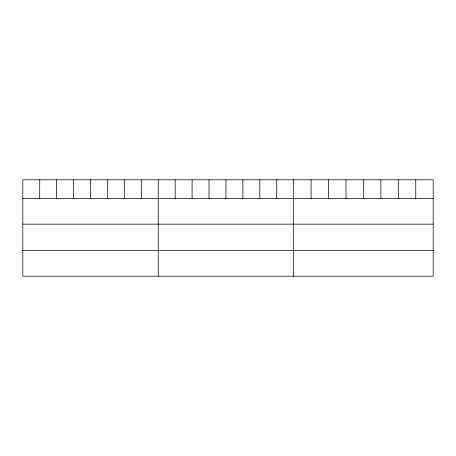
<?xml version="1.0" encoding="UTF-8"?>
<svg xmlns="http://www.w3.org/2000/svg" width="456" height="456" viewBox="0 0 456 456"><rect width="100%" height="100%" fill="white"/><g stroke="black" fill="none" stroke-linecap="round" stroke-linejoin="round"><path stroke-width="0.68" d="M433.2 198.542L433.2 276.188L22.8 276.188L22.8 179.812L433.2 179.812L433.2 198.542L22.8 198.542M22.8 224.164L433.2 224.164M22.8 250.566L433.2 250.566M415.758 179.812L415.758 198.542M398.316 179.812L398.316 198.542M380.874 179.812L380.874 198.542M363.432 179.812L363.432 198.542M345.99 179.812L345.99 198.542M328.548 179.812L328.548 198.542M311.106 179.812L311.106 198.542M293.664 179.812L293.664 276.188M276.735 179.812L276.735 198.542M259.806 179.812L259.806 198.542M242.877 179.812L242.877 198.542M225.948 179.812L225.948 198.542M209.019 179.812L209.019 198.542M192.09 179.812L192.09 198.542M175.161 179.812L175.161 198.542M158.232 179.812L158.232 276.188M141.303 179.812L141.303 198.542M124.374 179.812L124.374 198.542M107.445 179.812L107.445 198.542M90.516 179.812L90.516 198.542M73.587 179.812L73.587 198.542M56.658 179.812L56.658 198.542M39.729 179.812L39.729 198.542"/></g></svg>
